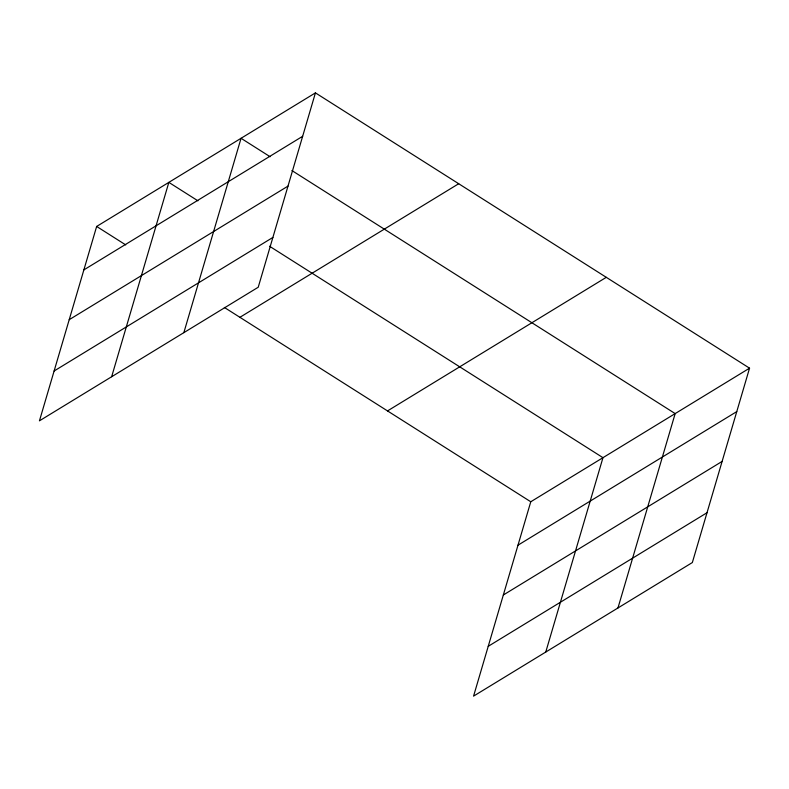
<?xml version="1.0" encoding="UTF-8"?>
<svg xmlns="http://www.w3.org/2000/svg" width="789" height="789" viewBox="0 0 789 789"><rect width="100%" height="100%" fill="white"/><g stroke="black" fill="none" stroke-linecap="round" stroke-linejoin="round"><path stroke-width="1.18" d="M315.432 92.875L96.652 226.453L39.45 420.823L258.23 287.235L315.432 92.875L749.55 368.177L692.347 562.547L473.568 696.125L530.77 501.765L749.55 368.177M111.644 376.738L168.846 182.377L197.921 200.81M183.847 332.652L241.049 138.292L270.114 156.725M545.761 652.039L602.974 457.679L269.552 246.237M617.965 607.964L675.167 413.594L291.91 170.552M83.871 269.887L302.651 136.3M69.215 319.693L287.995 186.115M54.106 371.017L272.886 237.43M239.915 317.306L458.695 183.729M387.517 410.911L606.287 277.324M517.988 545.189L736.768 411.602M503.333 594.995L722.113 461.417M488.233 646.319L707.003 512.732M96.652 226.453L125.717 244.896M224.342 307.434L530.77 501.765"/></g></svg>
